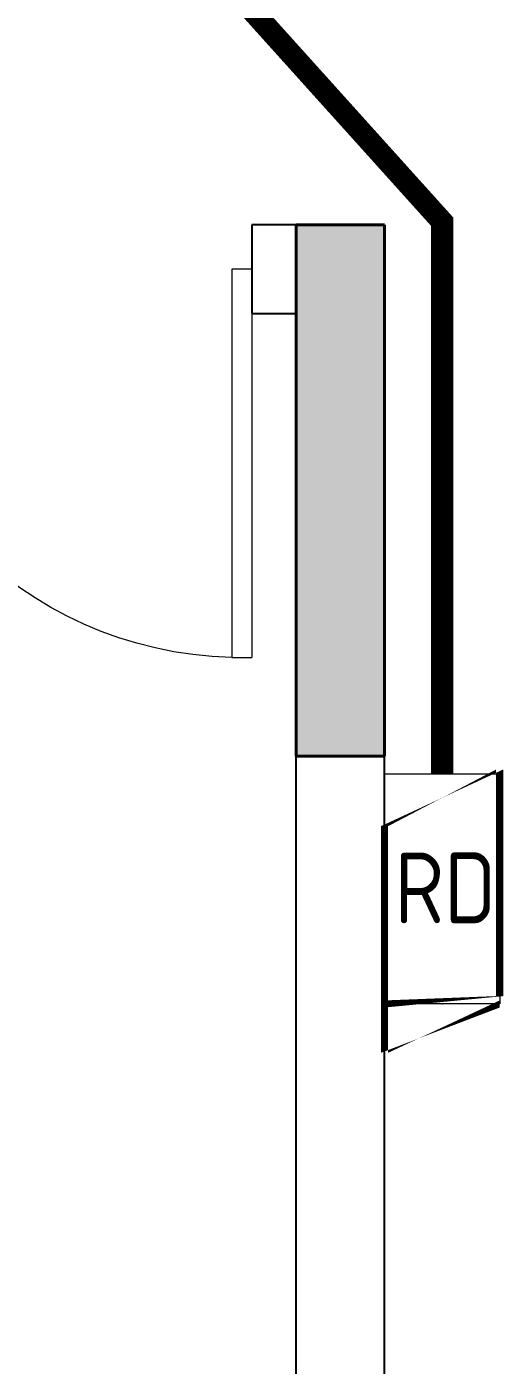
# Model space of a CAD drawing. Extents: x 3753737 to 4713801, y -857380 to 24339.
# Drawn here: x 4484240 to 4485317, y -739010 to -735986 of the extents above; entities that cross this region are included whole.
import ezdxf
from ezdxf.enums import TextEntityAlignment as Align

# ---------------------------------------------------------------- set-up
doc = ezdxf.new("R2010")
doc.units = 0
doc.header["$LTSCALE"] = 1000
doc.header["$MEASUREMENT"] = 0
doc.linetypes.add('DASH', pattern=[0.35, 0.25, -0.1])
doc.layers.get('0').update_dxf_attribs({"linetype": 'CONTINUOUS'})
for name, color, linetype in [('!!电气', 1, 'CONTINUOUS'), ('WALL', 252, 'CONTINUOUS'), ('WIRE-综合布线', 5, 'DASH')]:
    doc.layers.add(name, color=color, linetype=linetype)
for name, color, linetype, lineweight in [('COLUMN', 252, 'CONTINUOUS', 40), ('EQUIP-消防', 3, 'CONTINUOUS', 20), ('PUB_HATCH', 8, 'CONTINUOUS', 9), ('WINDOW', 146, 'CONTINUOUS', 20)]:
    doc.layers.add(name, color=color, linetype=linetype, lineweight=lineweight)
doc.styles.get("Standard").update_dxf_attribs({"font": 'gbenor.shx', "bigfont": 'gbcbig.shx'})

# ---------------------------------------------------------------- blocks, each defined once
blk = doc.blocks.new('GFDGFSDFGD')
at = {"layer": 'PUB_HATCH'}
blk.add_hatch(color=256, dxfattribs=at).paths.add_polyline_path([(436416.5670283146, 368723.7167763724), (436216.5670280362, 368723.7167764931), (436216.5670279742, 367523.7239626549), (436416.5670313978, 367523.7257141294)])
at = {"layer": 'COLUMN', "color": 252}
for p, q in [((436416.5670283146, 368723.7167763724), (436216.5670280362, 368723.7167764931)), ((436216.5670280362, 368723.7167764931), (436216.5670279742, 367523.7239626549)), ((436416.5670313978, 367523.7257141294), (436416.5670283146, 368723.7167763724)), ((436216.5670279742, 367523.7239626549), (436416.5670313978, 367523.7257141294))]:
    blk.add_line(p, q, dxfattribs=at)
blk = doc.blocks.new('$DorLib2D$00000001')
for p, q in [((0.45, 0.9750000000000001), (0.5000000000000002, 0.9750000000000001)), ((0.45, 0), (0.45, 0.9750000000000001)), ((0.5, 0), (0.5, 0.9750000000000001)), ((0.5, 0), (0.45, 0))]:
    blk.add_line(p, q)
at = {"lineweight": 13}
blk.add_arc((0.475, 0), 0.975, 91.4692835813538, 180, dxfattribs=at)
blk = doc.blocks.new('A$C5F341E43')
at = {"layer": 'WALL', "color": 252}
for p, q in [((15800.00000936243, 4899.999998886438), (15500.00000466029, 4899.999998880669)), ((15500.00000466029, 4899.999998880669), (15500.00000466413, 4699.999998880668)), ((15800.0000097303, 1899.999998886351), (15800.00000936243, 4899.999998886438)), ((15500.00000466413, 4699.999998880668), (15600.00000938695, 4699.999998882589)), ((15600.00000974257, 1799.999998872246), (15600.00000938695, 4699.999998882589))]:
    blk.add_line(p, q, dxfattribs=at)
at = {"color": 252}
blk.add_blockref('GFDGFSDFGD', (-420616.5786992437, -363823.7248326879), dxfattribs=at)
at = {"layer": 'WINDOW', "color": 252, "xscale": 900, "yscale": -900, "zscale": 900, "rotation": 1.101422729913818e-09}
blk.add_blockref('$DorLib2D$00000001', (15050.0000046622, 4799.999998872013), dxfattribs=at)
blk = doc.blocks.new('$equip$00002771')
for p, q in [((-0.6500000000087311, 0.6500000000014552), (-0.6500000000087311, 0)), ((0.6500000000087311, 0.6500000000014552), (-0.6500000000087311, 0.6500000000014552)), ((0.6500000000087311, 0), (0.6500000000087311, 0.6500000000014552)), ((-0.6500000000087311, 0), (0.6500000000087311, 0))]:
    blk.add_line(p, q)
at = {"const_width": 0.04}
blk.add_lwpolyline([(-0.6500000000087311, 0.6500000000014552), (-0.6500000000087311, 0), (0.6500000000087311, 0), (0.6500000000087311, 0.6500000000014552), (-0.6500000000087311, 0.6500000000014552), (-0.6500000000087311, 0)], dxfattribs=at)
for p in [(0, 0.6500000000014552), (-0.6500000000087311, 0.3250000000007276), (0.6500000000087311, 0.3250000000007276), (0, 0)]:
    blk.add_point(p)
at = {"color": 7}
blk.add_attdef('$TEXT$', text='', height=0.4, dxfattribs=at).set_placement((0.006237997862626798, 0.3429758970196417), align=Align.MIDDLE_CENTER)
at = {"color": 7, "flags": 1}
for tag, height, p in [('B', 0.4, (0.9046029297314817, 0.2456043182446592)), ('A', 2e-05, (0, 0))]:
    blk.add_attdef(tag, text='', height=height, dxfattribs=at).set_placement(p, align=Align.MIDDLE_CENTER)

msp = doc.modelspace()

# ---------------------------------------------------------------- linework, layer by layer
at = {"layer": 'WIRE-综合布线', "color": 4, "const_width": 50}
msp.add_lwpolyline([(4485178.632375814, -737673.7728241531), (4485178.632375814, -736426.4042467463), (4482392.927504716, -733332.6408897659), (4481198.123117121, -733332.6408897659)], dxfattribs=at)

# ---------------------------------------------------------------- block references
at = {"layer": '!!电气'}
msp.add_blockref('A$C5F341E43', (4469248.63177754, -741333.7728230425), dxfattribs=at)
at = {"layer": 'EQUIP-消防', "color": 6}
ref = msp.add_blockref('$equip$00002771', (4485048.632375813, -737933.7728241559), dxfattribs=dict(at, xscale=-400, yscale=400, zscale=400, rotation=269.9999999997599))
ref.add_attrib('$TEXT$', 'RD', dxfattribs={"layer": '0', "color": 7, "height": 160}).set_placement((4485185.82273462, -737931.2776250115), align=Align.MIDDLE_CENTER)

doc.saveas('drawing.dxf')
